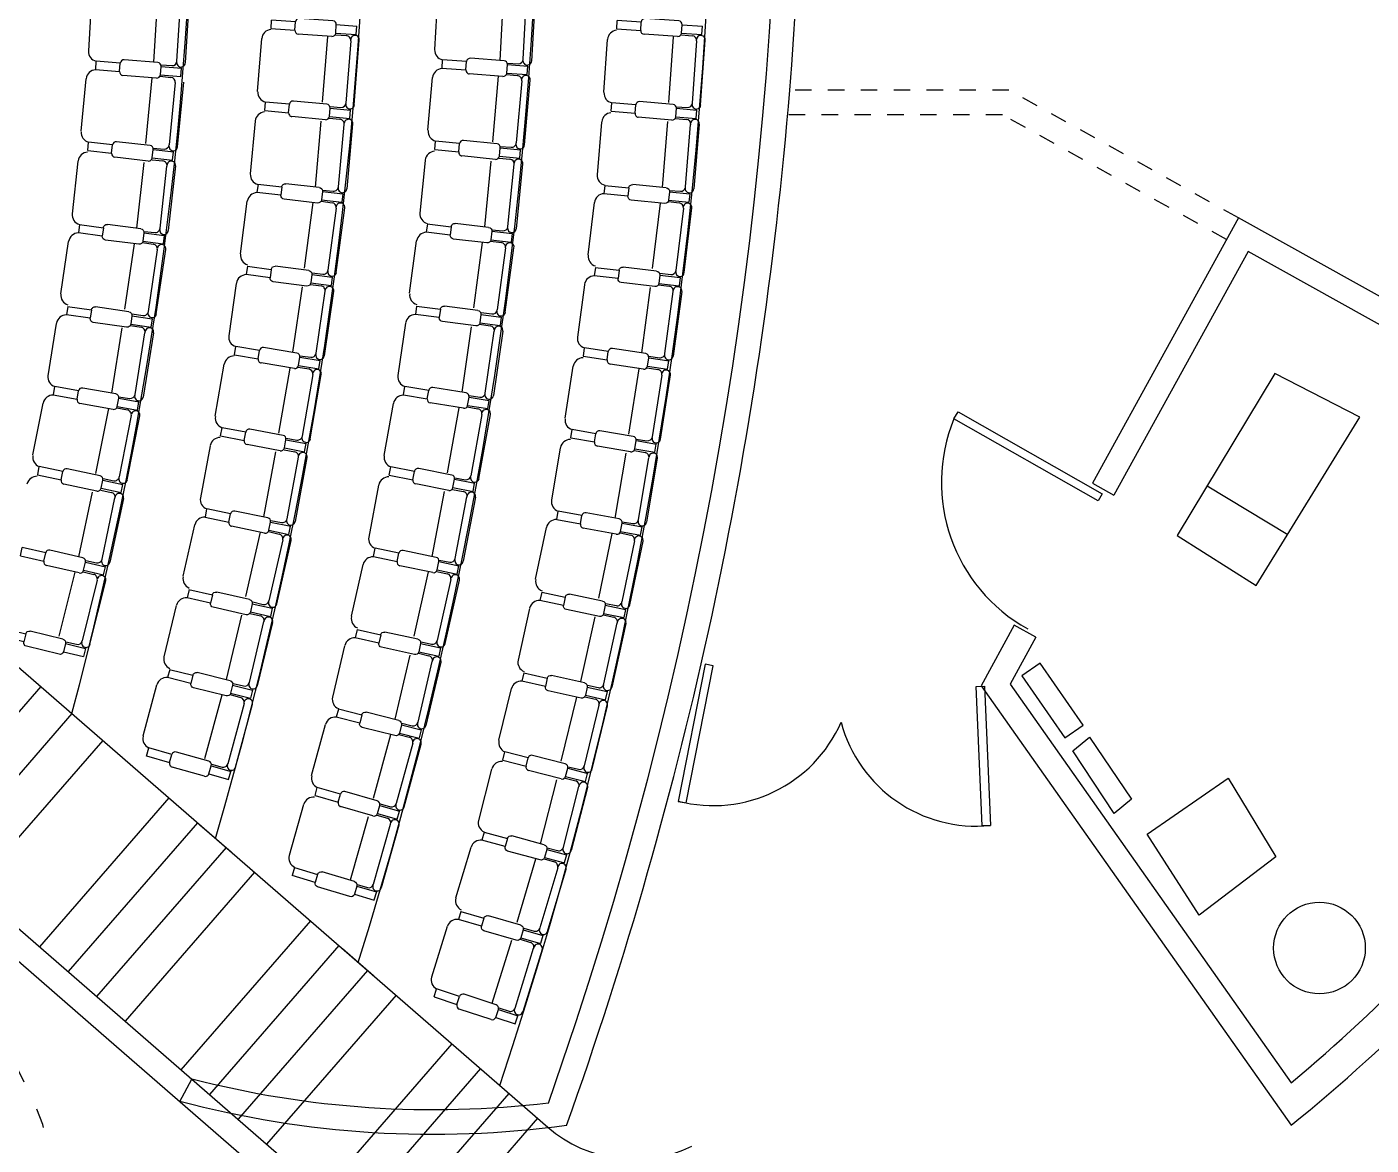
# Model space of a CAD drawing. Header units: millimetres. Extents: x 261 to 423, y 98 to 222.
# Drawn here: x 276.99 to 285.17, y 160.49 to 167.29 of the extents above; entities that cross this region are included whole.
import ezdxf

# ---------------------------------------------------------------- set-up
doc = ezdxf.new("R2010")
doc.units = ezdxf.units.MM
doc.linetypes.add('ACAD_ISO03W100', pattern=[30, 12, -18])
doc.linetypes.add('HIDDEN2', pattern=[0.1875, 0.125, -0.0625])
for name, color, linetype in [('Escaleras', 4, 'Continuous'), ('hach', 15, 'Continuous'), ('MUEBLES', 8, 'Continuous'), ('Muro-Alto', 6, 'Continuous')]:
    doc.layers.add(name, color=color, linetype=linetype)

# ---------------------------------------------------------------- blocks, each defined once
blk = doc.blocks.new('brazo')
for p, q in [((343.1752692152598, 185.8674067548173), (343.3800586310162, 185.8638673206604)), ((343.1520634085156, 185.7946469028497), (343.0269104465089, 185.7968099573559)), ((343.0286118360598, 185.8479931989555), (343.0277269775206, 185.7967958450164)), ((343.1529482670548, 185.8458442567888), (343.0286118360598, 185.8479931989555)), ((343.1529482670548, 185.8458442567888), (343.1520634085156, 185.7946469028497)), ((343.4016211290447, 185.8415463724554), (343.4007362705055, 185.7903490185163)), ((343.4007362705055, 185.7903490185163), (343.5475232850504, 185.7878120564807)), ((343.5478992831564, 185.8390182052004), (343.4016211290447, 185.8415463724554)), ((343.5473889472485, 185.8390219455942), (343.547523467976, 185.7877423248074)), ((343.173625906544, 185.7723259546447), (343.3784153223004, 185.7687865204879))]:
    blk.add_line(p, q)
for centre, start, end in [((343.1748899901716, 185.8454650317006), 89.00983920712781, 179.0098392071278), ((343.379679405928, 185.8419255975437), 359.0098392071278, 89.00983920712781), ((343.1740051316323, 185.7942676777616), 179.0098392071278, 269.0098392071278), ((343.3787945473887, 185.7907282436046), 269.0098392071278, 359.0098392071278)]:
    blk.add_arc(centre, 0.02194499999999865, start, end)

msp = doc.modelspace()

# ---------------------------------------------------------------- hatches: boundary and pattern name
h = msp.add_hatch()
h.set_pattern_fill('ANSI32', color=256, style=0)
h.set_pattern_definition([(45, (148.9423146511646, -342.1093582048333), (-0.2651650429449553, 0.2651650429449554), []), (45, (149.1190913461646, -342.1093582048333), (-0.2651650429449553, 0.2651650429449554), [])])
edge = h.paths.add_edge_path()
edge.add_line((290.5330707457651, 181.8144313162121), (287.3874746284466, 178.1746464262807))
edge.add_arc((279.8869612331578, 168.8075604969696), 12.00000000000018, 51.31467232360039, 309.9744530865262)
edge.add_line((287.5963130366806, 159.6115888370783), (290.7104902408621, 156.0499775838144))
edge.add_arc((277.0183992830579, 168.6400846351467), 18.60064919191771, 264.56368464337567, 317.4009432436241, ccw=False)
edge.add_arc((283.7968491480242, 168.8054606564713), 20.54199483837515, 114.5278371913281, 245.4324374320702, ccw=False)
edge.add_arc((277.0051242779085, 168.8078151391352), 18.76639017006179, 43.87444224061778, 95.30772634044018, ccw=False)
at = {"layer": 'hach'}
h = msp.add_hatch(dxfattribs=at)
h.set_pattern_fill('PHANTSQR', color=256, scale=0.75, angle=-90.00000000000001, style=0, pattern_type=2)
h.set_pattern_definition([(270, (190.6146238058702, 423.891127481612), (0.75, -1.377682148050174e-16), [0.135, -0.1125, 0.135, -0.1125, 0.135, -0.12]), (360, (190.6746238058702, 423.2011274816119), (1.836909530733566e-16, 0.75), [0.135, -0.1125, 0.135, -0.1125, 0.135, -0.12])])
edge = h.paths.add_edge_path()
edge.add_line((275.1900084095013, 149.1326853905813), (274.7231995253746, 142.146501683155))
edge.add_arc((277.0051242779082, 168.8078151391309), 26.75878950502112, 265.1080131403588, 285.0870774542746)
edge.add_line((283.9700825888735, 142.9713646959964), (287.0227808193154, 141.5602677603848))
edge.add_line((287.0227808193154, 141.5602677603848), (287.8814433168532, 143.5004820202377))
edge.add_arc((288.1413747418218, 143.9276336771226), 0.500022883142105, 115.00288887509501, 238.6785434976863, ccw=False)
edge.add_arc((277.0051242779087, 168.8078151391318), 26.75878950502171, 294.0964345951739, 316.9122527552921)
edge.add_line((296.5472924559671, 150.5284147475833), (300.2455349310729, 149.4744487061558))
edge.add_arc((300.5340471684887, 149.3922252979235), 0.300000000000046, 90.00000000001091, 164.0929218391774, ccw=False)
edge.add_line((300.5340471684887, 149.6922252979235), (300.7789524627283, 150.6365477993669))
edge.add_arc((231.6797250288821, 168.013315216571), 71.2506510694886, 345.8842135860036, 352.4847349924652)
edge.add_arc((305.9115036570263, 158.2203954930551), 3.624299581640657, 163.2020153892654, 172.4847349924676, ccw=False)
edge.add_line((302.4418541574412, 159.2678112689097), (307.7886788212842, 158.5758546171743))
edge.add_line((307.7886788212842, 158.5758546171743), (308.093727330745, 161.2924044586831))
edge.add_line((308.093727330745, 161.2924044586831), (312.94820174224, 162.7408353135618))
edge.add_line((312.94820174224, 162.7408353135618), (318.0402389398172, 164.0713981479851))
edge.add_arc((282.1841728939564, 168.8291667099711), 36.17034467591587, 352.4415334696763, 368.9341316883094)
edge.add_line((317.9156818722054, 174.4463813321723), (316.0269155725412, 174.1078928696494))
edge.add_line((316.0269155725412, 174.1078928696494), (308.7580129922226, 176.1213429801948))
edge.add_line((308.7580129922226, 176.1213429801948), (308.404949972454, 179.3096268191426))
edge.add_line((308.404949972454, 179.3096268191426), (302.7494689556235, 178.5784050540793))
edge.add_arc((302.4494689556254, 178.5784050540684), 0.2999999999980787, -159.33915033435733, 2.084391326206969e-09, ccw=False)
edge.add_line((302.1687633528525, 178.472554382976), (302.0390303799595, 178.776361364986))
edge.add_line((302.0390303799595, 178.776361364986), (301.2905452194785, 183.0205963144072))
edge.add_line((301.2905452194785, 183.0205963144072), (299.1215307863272, 182.6264417717936))
edge.add_line((299.1215307863272, 182.6264417717936), (299.30692065293, 181.6604871650385))
edge.add_line((299.30692065293, 181.6604871650385), (299.1595483788192, 181.6338787262731))
edge.add_arc((228.1009849832268, 168.804958886573), 72.20734461326546, 10.23394494489172, 18.57311784114455)
edge.add_line((296.5476234764098, 191.8040522400596), (298.7752396944782, 192.552534694763))
edge.add_line((298.7752396944782, 192.552534694763), (298.0945329846887, 194.4896843644243))
edge.add_line((298.0945329846887, 194.4896843644243), (297.4053114486832, 196.1525053633001))
edge.add_line((297.4053114486832, 196.1525053633001), (289.6992852343608, 192.9584398399971))
edge.add_arc((289.3164021950038, 193.8065366389523), 0.9305200708341903, 209.2043544905927, 294.2973428620019, ccw=False)
edge.add_arc((288.1357026047232, 193.6905361866449), 0.5000252243924529, 245.003426011123, 317.46699015744235, ccw=False)
edge.add_arc((277.8727616100916, 173.9096899115106), 21.78517739798697, 62.52261259222409, 98.17434141871065)
edge.add_line((274.7752215401918, 195.4735300096269), (275.2078125425219, 188.4845792725961))
edge.add_arc((277.0051242779072, 168.8078151391329), 19.75867850434584, 66.24037238096338, 95.21901910246697, ccw=False)
edge.add_arc((277.0051242779077, 168.8078151391329), 19.75867850434559, 18.954217884265006, 66.24037238096469, ccw=False)
edge.add_arc((277.005124277908, 168.8078151391329), 19.75867850434539, -95.27086421129297, 18.95421788426529, ccw=False)
edge = h.paths.add_edge_path(flags=16)
edge.add_line((303.7840278240477, 165.765662952154), (303.4424313944709, 164.6905178481085))
edge.add_arc((304.7371915271377, 168.7656629521539), 4.275887208541501, 44.556219426830125, 252.3738424245746, ccw=False)
edge.add_line((307.7840278240477, 171.765662952154), (307.7840278240477, 165.765662952154))
edge.add_line((307.7840278240477, 165.765662952154), (303.7840278240477, 165.765662952154))

# ---------------------------------------------------------------- linework, layer by layer
at = {"linetype": 'HIDDEN2', "ltscale": 0.1}
for p, q in [((282.9628059449503, 166.9090337022027), (281.6305217614679, 166.9090337022027)), ((284.3590278727227, 166.131756201769), (282.9628059449503, 166.9090337022027)), ((282.9238670401066, 166.7590337022031), (281.6177774536322, 166.7590337022026)), ((284.2867573457486, 166.0003119337913), (282.9238670401066, 166.7590337022031))]:
    msp.add_line(p, q, dxfattribs=at)
msp.add_lwpolyline([(290.5330707457651, 181.8144313162121), (287.3874746284466, 178.1746464262807, 2.112170710360015), (287.5963130366806, 159.6115888370783), (290.7104902408621, 156.0499775838144, -0.2347194038372766), (275.2561867248832, 150.1230989932934, -0.6426332906026803), (275.2691419794942, 187.4937393997808, -0.2282651086255474), (290.5330707457651, 181.8144313162121)], format="xyb", close=True)
msp.add_arc((279.886961233158, 168.8075604969696), 12.5, 21.87584400868776, 337.4861873540232, dxfattribs=at)
for radius, start in [(11.75217560558913, 63.83957969022664), (11.71708607786091, 63.84176991661201), (11.66325960558648, 63.84515528552552), (11.59308056900807, 63.84961635137654), (11.52051762325373, 63.85428611110932), (11.36142198311104, 63.86473342925417), (11.10135126910279, 63.88245636053919)]:
    msp.add_arc((279.8869612331584, 168.8075604969691), radius, start, 284.2642639598591)
at = {"layer": 'Escaleras'}
for p, q in [((274.8432671178116, 165.215985113664), (280.1593702696202, 160.5986204103521)), ((274.0568058108414, 164.3134831690187), (277.5877742424551, 161.2440591397691)), ((275.3664512974844, 162.9762737672369), (277.4893653881065, 161.1308527027355)), ((277.5877742424551, 161.2440591397691), (279.3720994348316, 159.6929689140849)), ((277.4893653881065, 161.1308527027355), (279.2736905804832, 159.5797624770513))]:
    msp.add_line(p, q, dxfattribs=at)
at = {"layer": 'Escaleras', "color": 1}
for p, q in [((277.0742691537337, 163.2804578952142), (276.2869983189451, 162.3748063989466)), ((277.2629465487894, 163.1164431379667), (276.4756757140008, 162.2107916416991)), ((277.4516239438451, 162.9524283807192), (276.6643531090565, 162.0467768844516)), ((277.8542954668899, 162.6023913660398), (277.0670246321013, 161.6967398697722)), ((278.0278786703411, 162.451497789372), (277.2406078355523, 161.5458462931043)), ((278.2014618737924, 162.3006042127041), (277.4141910390038, 161.3949527164365)), ((278.3750450772436, 162.1497106360363), (277.5877742424551, 161.2440591397691)), ((278.7146643883439, 161.8544840729907), (277.9273935535552, 160.9488325767235)), ((278.8882475917951, 161.7035904963228), (278.1009767570065, 160.7979390000552)), ((279.0618307952464, 161.552696919655), (278.2745599604575, 160.6470454233873)), ((279.2354139986976, 161.4018033429871), (278.448143163909, 160.4961518467195)), ((279.5750333097978, 161.1065767799415), (278.7877624750092, 160.2009252836739)), ((279.7486165132491, 160.9556832032737), (278.9613456784602, 160.050031707006)), ((279.9221997167003, 160.8047896266058), (279.1349288819117, 159.8991381303382)), ((280.0957829201516, 160.653896049938), (279.3085120853627, 159.7482445536704))]:
    msp.add_line(p, q, dxfattribs=at)
at = {"layer": 'Escaleras'}
for centre, radius, start, end in [((256.1173946296411, 168.8075604969696), 25.04547036688441, 341.4825256708118, 18.51707724195191), ((256.1173946296411, 168.8075604969696), 23.9954703668844, 342.5245241894222, 17.47547581057782), ((256.1173946296411, 168.8075604969696), 22.9454703668844, 343.6709596569796, 16.32904034302041), ((256.0425149851731, 168.8075604969696), 21.97033300931221, 344.9871030287437, 15.01289697125628), ((280.6842174928126, 161.2023880745302), 0.8, 229.0000000000062, 296.0519874880714)]:
    msp.add_arc(centre, radius, start, end, dxfattribs=at)
at = {"layer": 'Escaleras', "color": 1, "linetype": 'ACAD_ISO03W100', "ltscale": 0.01}
msp.add_spline([(274.7857878457722, 160.4461436205889), (277.0103752488383, 160.2028799987644), (275.1614867931876, 163.2143405750668)], degree=3, dxfattribs=at)
at = {"layer": 'MUEBLES'}
for p, q in [((277.3838809307772, 167.4686923342971), (277.3643819050441, 167.1474235253605)), ((277.784320236667, 167.4798920381537), (277.7599799948611, 167.0788586428877)), ((277.9775234001527, 167.4693042197583), (277.9535332322128, 167.074038692872)), ((279.4876454721692, 167.4768997534167), (279.4702765497397, 167.1555087452449)), ((279.8880017374374, 167.4907537033397), (279.8663204607608, 167.0895677692253)), ((280.0812708420343, 167.4814468516907), (280.0599013966207, 167.0860309798483)), ((278.3932898837825, 166.9013927676189), (278.4183733564862, 167.2222738655306)), ((278.7883397310269, 166.8349646917765), (278.8196509257136, 167.2355141151648)), ((278.8677699185556, 167.245842785144), (278.9334266436557, 167.2407103585771)), ((278.9811524194039, 166.8187526135604), (279.012013280398, 167.2135411293017)), ((280.4993544264749, 166.8964282737253), (280.5218526532946, 167.2175009903955)), ((280.8949264834255, 166.8331841528299), (280.9230105676501, 167.233972770062)), ((280.9710448108255, 167.2446886637823), (281.0367407437825, 167.2400852143952)), ((281.0878634927519, 166.8185255474583), (281.115543657245, 167.2135498168342)), ((277.8062100402449, 167.0619796085708), (277.8719460964005, 167.0579898373422)), ((279.9126613806654, 167.0729955624298), (279.9784224404801, 167.0694416398939)), ((277.3193901320487, 166.6582285119827), (277.3509432384854, 166.9785381451098)), ((277.7130191623566, 166.5838426425795), (277.7524062707637, 166.9836787179667)), ((277.8007238787008, 166.9930343397479), (277.8662636741765, 166.9865781363475)), ((279.4293333322719, 166.6646871198606), (279.4580539065313, 166.9852631454993)), ((279.8236045005651, 166.5937835450519), (279.8594558160019, 166.9939521528546)), ((279.9076888395598, 167.0037345009433), (279.9732831426397, 166.9978578729302)), ((280.0162209505771, 166.5753860597875), (280.0515566339715, 166.969799237029)), ((277.9054654673018, 166.5637432895506), (277.9442860900751, 166.9578287170281)), ((278.8347294738312, 166.808405520918), (278.9004122226758, 166.8036176343709)), ((280.9415286337519, 166.8069994745025), (281.0072478146237, 166.8027407635601)), ((278.8287733287, 166.7375828756172), (278.8943331532191, 166.7313333346434)), ((280.9361430997401, 166.7361311545307), (281.0017511326932, 166.7304098465171)), ((278.3780037297738, 166.7196299261296), (278.3491420802505, 166.3990665707898)), ((278.778599330831, 166.7191446617127), (278.7425719139783, 166.3189918699887)), ((278.9714114577318, 166.7029259071597), (278.9359022057026, 166.3085283185225)), ((280.485532717885, 166.7145482104357), (280.4592538776384, 166.3937627959368)), ((280.8861192338727, 166.7172894285528), (280.8533158859141, 166.3168594448449)), ((281.0790557355135, 166.7026241425384), (281.0467241821627, 166.3079533486349)), ((279.8696900860424, 166.5667000333634), (279.9353143181942, 166.5611676281147)), ((277.7514946105387, 166.4855791032766), (277.8169200496812, 166.4780518683016)), ((277.7588635492603, 166.5563528265822), (277.8244363153125, 166.5502405679478)), ((279.4120941393662, 166.4814433730222), (279.3805216949406, 166.1611356454338)), ((279.8126713008679, 166.4775692600548), (279.7732600532375, 166.0777355633132)), ((279.8629994827042, 166.495582363818), (279.9285040928901, 166.4887784386461)), ((277.3004605746256, 166.4764227852717), (277.2653511500346, 166.156483434918)), ((277.7009704834758, 166.4681231478831), (277.6571440946139, 166.068749289038)), ((277.8934295405717, 166.4481462707241), (277.8502334853565, 166.0545164119527)), ((280.0053393247483, 166.4597199784649), (279.9664949099346, 166.0656368954225)), ((278.2886514862881, 165.9136653399697), (278.3307053948826, 166.2327661522091)), ((278.7807194892411, 166.2324853494443), (278.8460119431899, 166.2238805362164)), ((278.7882899532715, 166.3007715577288), (278.8538816638325, 166.2948660637591)), ((280.8991791918957, 166.299007944625), (280.9648163388419, 166.2936309292719)), ((278.6796256834348, 165.8263942208438), (278.7321207320628, 166.2247213494194)), ((278.871308219207, 165.7999864613936), (278.9230482570688, 166.192584644508)), ((280.4037339491455, 165.9059970399336), (280.442235862003, 166.2255458817496)), ((280.7956546856182, 165.823080169571), (280.8437158493787, 166.2219665644603)), ((280.8922252402136, 166.2302706536026), (280.9576093672306, 166.2223926279886)), ((280.9876190996649, 165.7988061501479), (281.0349890230698, 166.1919555559203)), ((277.1966075978432, 165.6700573410623), (277.2437101476959, 165.9884520793941)), ((277.7024980088259, 166.0496406166268), (277.7679620393082, 166.0424567411857)), ((279.3179012760959, 165.6726063237498), (279.3607781944868, 165.991597592391)), ((279.8107900672239, 165.9901559380656), (279.8760601070325, 165.9813827256131)), ((279.8188223206326, 166.0591291481434), (279.8843617262087, 166.0526689879222)), ((277.5861505562782, 165.5766049221439), (277.6449477222887, 165.9740506728555)), ((277.6936633499488, 165.9810439923355), (277.7588113313788, 165.9714061570527)), ((277.7773908036526, 165.5471646085686), (277.8353423186061, 165.9388940902483)), ((279.7086490485825, 165.584326941305), (279.7621714437932, 165.9825173288092)), ((279.9002628253683, 165.5574248070935), (279.9530154339863, 165.9498882158165)), ((278.724542681497, 165.7974138640617), (278.7898793821529, 165.789151727488)), ((280.8408912567065, 165.7946012224289), (280.9063158160625, 165.787066344432)), ((278.2637539568613, 165.7329680514482), (278.2179440203503, 165.4143847667066)), ((278.6637608752974, 165.7112531655131), (278.6065772525337, 165.3135720561087)), ((278.7148415298149, 165.727006404171), (278.7799780158185, 165.7172911818649)), ((278.8554424965577, 165.6848387688648), (278.7990813180429, 165.2928773135415)), ((280.38084787618, 165.7250339920066), (280.3385844112515, 165.4059608669519)), ((280.7810715858099, 165.7077697712544), (280.7283149522226, 165.3094772040355)), ((280.8319738552472, 165.7240902112081), (280.8972143751726, 165.7151001103617)), ((280.9730351592274, 165.6834891048717), (280.9210372986558, 165.2909249860346)), ((277.630602929801, 165.5469168052897), (277.6958005796984, 165.5376209029006)), ((279.7534911397194, 165.5552308134426), (279.8188063100537, 165.5468001623664)), ((277.1688534830798, 165.4893881419085), (277.1182168467904, 165.1715363043091)), ((277.5684850393868, 165.4616088281733), (277.5052763443279, 165.0648407695313)), ((277.6197987484675, 165.4765855118695), (277.684780390781, 165.4658834786238)), ((277.7597439836934, 165.4322902248301), (277.6974443885694, 165.0412286883044)), ((279.2925710122288, 165.4903048200264), (279.2468568880468, 165.1717077728805)), ((279.6925844430781, 165.4687102325516), (279.6355204209183, 165.0710119438146)), ((279.7436603576803, 165.4844788324164), (279.8087997624797, 165.4747831995984)), ((279.884273999496, 165.44235348314), (279.8280307014278, 165.050375095566)), ((278.6512654242502, 165.2929544373252), (278.7164519848919, 165.2835810886678)), ((280.7732296914486, 165.289357932281), (280.8385164802152, 165.2807102409193)), ((278.1359380689773, 164.9244232717289), (278.1906303462728, 165.2416024236351)), ((278.5231383330989, 164.8216953469365), (278.591409603289, 165.217623705552)), ((278.640278337325, 165.2234517180251), (278.7051775929052, 165.2122609191939)), ((278.7136210216583, 164.7876966758087), (278.7809103793564, 165.1779305893057)), ((280.2636430802122, 164.9119831296772), (280.3132191951348, 165.2300021046286)), ((280.6524478327355, 164.8155054872765), (280.7143327002932, 165.212482180115)), ((280.7631012175151, 165.2190966055351), (280.8281723125434, 165.2089526445158)), ((280.843453452859, 164.7845794891433), (280.9044482604492, 165.1758466591815)), ((277.5496466672388, 165.0435477345096), (277.6146835636458, 165.0331867761034)), ((279.6802147911256, 165.0504077654169), (279.7454041677461, 165.0410540212912)), ((277.0258843942003, 164.6890316525697), (277.0884247841779, 165.0047571016886)), ((277.410418310004, 164.5767341073403), (277.4884862214734, 164.9708478379922)), ((277.53748444359, 164.9754622854213), (277.6020862514087, 164.9626656538368)), ((277.5999993812175, 164.5380225881651), (277.6769444798655, 164.9264679726099)), ((279.1626819250031, 164.6864276572793), (279.2196312027501, 165.0032093476653)), ((279.5491409280239, 164.5809453836392), (279.6202295665018, 164.9763775990301)), ((279.6691385585171, 164.9818575073979), (279.7339564879553, 164.9702048949567)), ((279.7393767098342, 164.5455912947915), (279.8094429149817, 164.9353362008507)), ((278.5668690883517, 164.790954188221), (278.6318261634782, 164.7801040387122)), ((280.6966680876236, 164.7854727243035), (280.7617915075767, 164.7756702997582)), ((278.1038846624123, 164.7448571942579), (278.0454598708917, 164.4283443140527)), ((278.5027137706218, 164.7072751039392), (278.4297832779642, 164.3121784388933)), ((278.5543796981923, 164.7209874969627), (278.6190790143445, 164.7086933584079)), ((280.2344862513909, 164.7319240383109), (280.1811673743089, 164.4145111259292)), ((280.6338689815085, 164.7007710937975), (280.5673120991929, 164.3045509366799)), ((280.6853073291276, 164.7153139335602), (280.7501962830723, 164.7040635553745)), ((278.6931952818265, 164.673269837164), (278.6213137129928, 164.2838556553926)), ((280.8248735306714, 164.669838481908), (280.7592739036405, 164.2793169667053)), ((277.4533733460988, 164.5449180317142), (277.5180414025928, 164.5324605109873)), ((279.5926516907808, 164.5498936313785), (279.6575298637993, 164.5385812479368)), ((277.3871778112187, 164.4627338822012), (277.3047365746444, 164.0695117134447)), ((277.4391595212387, 164.4751958089201), (277.5035434012763, 164.4613443344625)), ((279.1293102055994, 164.5054254780895), (279.0695439437875, 164.1891631604655)), ((279.5279763831128, 164.4661527143104), (279.45337136006, 164.071368821497)), ((279.579699985996, 164.4796459236742), (279.6443465941899, 164.4670775744431)), ((284.1702446212316, 164.5016949787015), (284.6590798820507, 164.2061147772307)), ((277.576783479846, 164.4241430192452), (277.4955279555021, 164.0365763737942)), ((279.7183120018864, 164.4313401231203), (279.6447799866141, 164.0422342151302)), ((278.4736174728874, 164.2898025087203), (278.5383804000324, 164.2778479856871)), ((280.6115010346842, 164.2828839831378), (280.6764481209012, 164.2719742010473)), ((277.9402765258945, 163.9506310833646), (278.0117014377629, 164.2644659787549)), ((278.321488393584, 163.8275271313538), (278.4106466751112, 164.2192809217946)), ((278.4597555992032, 164.2225108552599), (278.5239705734961, 164.2078963272171)), ((280.0845878701061, 163.9331897212966), (280.1499814159413, 164.2483365819236)), ((280.4680903328077, 163.817418687917), (280.5497197813729, 164.2108101781865)), ((280.5987577365059, 164.2149812514355), (280.6632411570907, 164.2016008245729)), ((278.5099015706052, 163.7834812574944), (278.5977775319096, 164.169600643601)), ((280.657313506052, 163.776994005029), (280.7377689179391, 164.1647275367237)), ((277.3480181766155, 164.0460847668556), (277.4124738425828, 164.0325712744112)), ((279.4971102883867, 164.0488072381196), (279.5618219469509, 164.0365782316509)), ((277.1862387979572, 163.5865992604355), (277.2833924832465, 163.9764471704262)), ((277.3325572049828, 163.9786718124789), (277.3964597737111, 163.9627467045271)), ((278.9639793134912, 163.7080827889769), (279.0348894017125, 164.0220344078422)), ((279.3453925739753, 163.5856042365896), (279.4339082114941, 163.9775037305982)), ((279.4830117720489, 163.9808142043563), (279.5472506295846, 163.966305016375)), ((277.373711505619, 163.5387082575095), (277.4694678766798, 163.9229491745183)), ((279.5338777381962, 163.541867442607), (279.6211202983286, 163.9281304366979)), ((278.3635285086565, 163.7945115817016), (278.4278192745805, 163.780234160006)), ((280.5107558376424, 163.7852153885311), (280.575308571426, 163.7721734594398)), ((277.8987517288369, 163.7730160832099), (277.8236348584205, 163.4600443346786)), ((278.2950286221358, 163.7143501228458), (278.2012617429774, 163.3236737812759)), ((278.347348656113, 163.7253051143458), (278.4113054984311, 163.7095993932845)), ((280.0464767299775, 163.754811084547), (279.9773753524154, 163.440456413484)), ((280.4438057575927, 163.7037550870306), (280.3575478972262, 163.3113524710676)), ((280.4959060931225, 163.7157113754103), (280.5601523543828, 163.7012350061337)), ((278.4834402739082, 163.6702977250039), (278.3910219981922, 163.2852402913446)), ((280.6330275309753, 163.6633238521105), (280.5480102754841, 163.2765649722234)), ((277.2275947203208, 163.5527306100399), (277.2915799609648, 163.5371409874307)), ((279.3874867820399, 163.5526576822696), (279.451800878209, 163.53848572449)), ((278.922631505104, 163.5287344706991), (278.8489301722859, 163.2154263585463)), ((279.3191695455183, 163.4718604557858), (279.2271696534854, 163.0807642382694)), ((279.3714395235438, 163.4830518449472), (279.4354667091741, 163.4676353974438)), ((279.5077784084786, 163.428660211665), (279.4171017061711, 163.0431889409311)), ((283.4148386180239, 163.0446190564895), (283.1534803272082, 163.4225748611713)), ((277.6966062946483, 162.9797829614582), (277.7804372982652, 163.2905340232948)), ((278.2438484830851, 163.299006222364), (278.3078868455539, 163.2836362683739)), ((283.0421610551937, 163.3450448816781), (283.3035193460098, 162.9670890769963)), ((278.072629002495, 162.8416381307494), (278.1772735589344, 163.2295424337636)), ((278.226472009051, 163.2308196971604), (278.2900559882083, 163.2136667106021)), ((279.8609185980529, 162.9545880852462), (279.937217250696, 163.2672738303719)), ((280.2401691815932, 162.8255684512666), (280.3354112557457, 163.2158877805351)), ((280.3845644853095, 163.2183533269496), (280.4485443275129, 163.2027415639174)), ((280.4005998419417, 163.2875061096703), (280.4649211695494, 163.2733670089875)), ((278.259144498982, 162.7901450841365), (278.3622840036344, 163.1724703481233)), ((280.4278743274158, 162.7785967309343), (280.5217465811136, 163.1633022870266)), ((278.7221826484999, 162.7394880429889), (278.8069146527027, 163.0499946404449)), ((279.269867466702, 163.0562894422093), (279.3339746538349, 163.0412091268532)), ((283.3035193460098, 162.9670890769963), (283.4148386180239, 163.0446190564895)), ((279.0978030766792, 162.6002531156092), (279.2035723340358, 162.9878522586524)), ((279.2527742819759, 162.9889868134402), (279.3163082403288, 162.9716494696601)), ((283.351919029494, 162.8895590975031), (283.4535583648114, 162.9719347007145)), ((283.4535583648114, 162.9719347007145), (283.7100751449054, 162.5939788960328)), ((279.2841684297029, 162.5482192855408), (279.3884164592461, 162.9302437785237)), ((283.6035958412397, 162.5067576691032), (283.351919029494, 162.8895590975031)), ((278.1133249058364, 162.8069792033945), (278.1769980033849, 162.7901600475913)), ((279.8166356385568, 162.7776405886581), (279.7366589022944, 162.4658753223808)), ((280.2644360286223, 162.7229564925361), (280.3281407942085, 162.706257684346)), ((280.2816905802542, 162.7919028717025), (280.3457514493392, 162.7766269951177)), ((280.2119518976967, 162.7128167787761), (280.1121185457077, 162.3236464647485)), ((280.3996554169604, 162.6658385589791), (280.3012579195436, 162.2822654924008)), ((278.6729397407742, 162.5621448825169), (278.585447698768, 162.2524046652617)), ((279.1383982784027, 162.5654762929945), (279.2020223230693, 162.5484725200714)), ((283.7100751449054, 162.5939788960328), (283.6035958412397, 162.5067576691032)), ((279.0665729287955, 162.4877810179311), (278.9573583717374, 162.1011385318844)), ((279.1192868986175, 162.4966486658574), (279.1825692490144, 162.4784143169082)), ((279.2530856000411, 162.4362777389666), (279.1454418228673, 162.0551961438474)), ((279.5997120824309, 161.994448272119), (279.691528535093, 162.3029342501155)), ((279.9720474124203, 161.8466528963128), (280.0866600443598, 162.2317297407081)), ((280.1358750708159, 162.2317379007537), (280.1989955823898, 162.2129509805164)), ((280.1543163744106, 162.298319361708), (280.2181078738693, 162.2819550117312)), ((280.1571730359404, 161.790367304946), (280.2701372501086, 162.1699057762763)), ((278.9989314358891, 162.0747984629267), (279.0623085822188, 162.056896377114)), ((279.5466490471745, 161.8199326242817), (279.4512050600291, 161.5125496304164)), ((279.9382354281428, 161.7354508078471), (279.819094617837, 161.351750796368)), ((279.9911603863402, 161.7429572446819), (280.053951886261, 161.7230983703167)), ((280.0118360343095, 161.8109560706513), (280.0750542431206, 161.792500572065)), ((280.1233591026028, 161.6791588063398), (280.0059318366566, 161.3009773656069)), ((279.8599751814365, 161.3243482706549), (279.9228700071524, 161.3048191065278))]:
    msp.add_line(p, q, dxfattribs=at)
at = {"layer": 'MUEBLES', "linetype": 'Continuous'}
for p, q in [((277.9029249904613, 167.0854234539971), (277.9259692936004, 167.4651047736494)), ((280.0092187978075, 167.0970800113251), (280.0297457061332, 167.4769057482555)), ((278.9603173368564, 167.2092590339754), (278.9306732327518, 166.8300359182614)), ((281.0638838792234, 167.2088514922594), (281.037295065709, 166.8294019180131)), ((277.892514267512, 166.9545906145692), (277.8552242326321, 166.5760428663276)), ((279.9998154564014, 166.9661036365757), (279.9658729595493, 166.5872410608209)), ((278.8856475733655, 166.3213844006515), (278.9197567955292, 166.7002320024172)), ((280.9963676347278, 166.3204042542039), (281.0274244459282, 166.6995142895208)), ((277.8002392006669, 166.0683503708007), (277.8417321570016, 166.4464605121281)), ((279.9163508327554, 166.0789176500281), (279.9536637216219, 166.4574631462693)), ((278.8711980253394, 166.1910482888676), (278.8214979515458, 165.8139291471299)), ((280.9831590880451, 166.1898425593819), (280.9376568273951, 165.8121939281442)), ((277.783474257604, 165.9381791308539), (277.727807607778, 165.5618944400977)), ((279.9011614116006, 165.9484856177011), (279.8504886898658, 165.5714959365793)), ((278.7495786413693, 165.3083786657795), (278.803717657246, 165.684886184111)), ((280.8713652611227, 165.3058747554761), (280.9213129924019, 165.6829611759955)), ((277.6481825158174, 165.0574790671313), (277.7080258132503, 165.4331221479312)), ((279.7785233651396, 165.0658615597428), (279.8325491482638, 165.4423853427339)), ((278.7290400360516, 165.1784544256299), (278.6644037083386, 164.8036063370129)), ((280.8525762089097, 165.1755349090728), (280.7939862549101, 164.7996943023119)), ((277.6251030749669, 164.9282778502826), (277.5511917049931, 164.5551477740506)), ((279.7575776163769, 164.9362293523988), (279.690273924494, 164.5618509910329)), ((278.5724656429165, 164.3013105392039), (278.6415131238044, 164.6753712158103)), ((280.7101510108525, 164.2959827497108), (280.7731642292222, 164.6711071007077)), ((279.5960063632633, 164.0598960549065), (279.6666392181319, 164.4336606120988)), ((277.4471152142104, 164.0552046694671), (277.5251670619261, 164.4274906529105)), ((278.5460078447253, 164.1728727083756), (278.4615965852444, 163.8019769229142)), ((280.6859460038899, 164.1670062421668), (280.6086627224481, 163.7945599523351)), ((277.4177759592689, 163.9272796009906), (277.3257949924085, 163.5581882218777)), ((279.5693453141886, 163.9313175884582), (279.4855424826541, 163.5602838570709)), ((278.3431676290945, 163.3052594391116), (278.4319421123139, 163.6751351419217)), ((280.4997808103335, 163.295662762942), (280.581446074725, 163.6671728287439)), ((279.3691573306505, 163.0629915613382), (279.456258905799, 163.433264784792)), ((283.1534803272082, 163.4225748611713), (283.0421610551937, 163.3450448816781)), ((278.31068508441, 163.1777956137427), (278.2116120801354, 162.8105443588448)), ((280.4700340631931, 163.1673793459382), (280.379862928251, 162.7978416471529)), ((279.3368332033518, 162.9357186876911), (279.2366953802028, 162.5687563452426)), ((280.253720783191, 162.3030266962779), (280.3482387442283, 162.671476556424)), ((279.0984206057881, 162.0771007566824), (279.2018202917955, 162.4431573770754)), ((280.2186928119656, 162.1765598504563), (280.1101824588193, 161.811985512824)), ((279.9594906417897, 161.3240862889567), (280.0722880811433, 161.6873570998893))]:
    msp.add_line(p, q, dxfattribs=at)
at = {"layer": 'MUEBLES', "color": 1}
for p, q in [((278.0429728619456, 162.4383766087923), (278.2316502570013, 162.2743618515448)), ((278.9088381293534, 161.6856914150991), (279.0975155244089, 161.5216766578516))]:
    msp.add_line(p, q, dxfattribs=at)
at = {"layer": 'MUEBLES'}
for points in [[(284.5805499303424, 165.1841909784467), (283.9875628076161, 164.1989388153885), (284.4669988437331, 163.8957843036779), (285.0978373569119, 164.9189307807002)], [(283.8044144259864, 162.3819551162366), (284.2964686205034, 162.7230039419106), (284.5866538738535, 162.2430111952668), (284.1198344537627, 161.8893290347074)]]:
    msp.add_lwpolyline(points, close=True, dxfattribs=at)
at = {"layer": 'MUEBLES', "ltscale": 0.25}
msp.add_lwpolyline([(282.6537866720894, 164.9520358081332), (283.5311736048031, 164.452939410494), (283.5064513781606, 164.4094789513398), (282.6290644454473, 164.9085753489786)], close=True, dxfattribs=at)
at = {"layer": 'MUEBLES', "linetype": 'Continuous'}
for points in [[(281.1161275666295, 163.4152838896194), (280.9513202784235, 162.5814142608675), (281.000371433056, 162.5717197145028), (281.165178721262, 163.4055893432543)], [(282.8146062256883, 163.2829559590651), (282.8506519150219, 162.4337205922317), (282.8006968934433, 162.4316002575648), (282.7646512041097, 163.2808356243983)]]:
    msp.add_lwpolyline(points, close=True, dxfattribs=at)
at = {"layer": 'MUEBLES'}
msp.add_circle((284.8524819633546, 161.6890963674706), 0.278716001066722, dxfattribs=at)
for centre, radius, start, end in [((278.479629034669, 167.2162305867329), 0.06155306107958201, 95.19654036075114, 174.3656242946378), ((278.9311463279553, 167.2115393496753), 0.0292599999999982, 355.5302432668627, 85.53024326686923), ((278.9858898427221, 167.215583214485), 0.02620313164319374, 355.5302432668888, 175.5302432669411), ((280.5831550182465, 167.2119512715223), 0.06155306107958201, 95.65801554494385, 174.8270994788359), ((281.0346954504352, 167.2108967856062), 0.0292599999999982, 355.9917184510688, 85.99171845106049), ((281.0894046195829, 167.2153814330615), 0.02620313164319374, 355.9917184510688, 175.991718451147), ((277.4258850063786, 167.144944038621), 0.06155306107958201, 177.6913808808734, 256.8604648147626), ((279.5317947361384, 167.1534370139685), 0.06155306107958201, 178.0711945211369, 257.2402784550195), ((277.8737187351036, 167.0871960927003), 0.0292599999999982, 266.5267619086416, 356.5267619086302), ((277.9273782303693, 167.0756261393968), 0.02620313164319374, 176.5267619085519, 356.5267619086302), ((279.9800014334282, 167.0986590042736), 0.0292599999999982, 266.9065755489073, 356.9065755488958), ((280.0337364463442, 167.0874450112939), 0.02620313164319374, 176.9065755488176, 356.9065755488958), ((277.4120645039008, 166.971260079276), 0.06155306107958201, 94.04034732444396, 173.2094312583104), ((277.8633952099549, 166.9574590787903), 0.0292599999999982, 354.3740502305657, 84.37405023056404), ((279.5192371168237, 166.9785256306324), 0.06155306107958201, 94.54680609804254, 173.7158900319285), ((279.9706721813434, 166.9687145978716), 0.0292599999999982, 354.88050900416, 84.88050900416005), ((280.0254580327118, 166.9721374244024), 0.02620313164319374, 354.88050900416, 174.8805090042385), ((278.4554401534019, 166.8959831404728), 0.06155306107958201, 176.9954671244928, 256.1645510583948), ((280.5615462503062, 166.8915193911472), 0.06155306107958201, 177.456942308683, 256.6260262425893), ((278.9025394606832, 166.8328002055119), 0.0292599999999982, 265.8308481522764, 355.8308481522616), ((278.9560544728998, 166.8205793741537), 0.02620313164319374, 175.8308481521833, 355.8308481522616), ((281.009139942119, 166.831939521299), 0.0292599999999982, 266.292323336465, 356.292323336465), ((281.0627516472613, 166.8201501055643), 0.02620313164319374, 176.2923233363867, 356.292323336439), ((278.4401845342214, 166.7145833790061), 0.06155306107958201, 94.22098667326402, 173.3900706071544), ((278.891556508251, 166.7022053782663), 0.0292599999999982, 354.5546895793858, 84.55468957938743), ((278.9463609380135, 166.7053166047205), 0.02620313164319374, 354.554689579412, 174.5546895794644), ((280.5477521512443, 166.7100026420359), 0.06155306107958201, 94.68246185745294, 173.8515457913405), ((280.9992091794243, 166.7012604713342), 0.0292599999999982, 355.016164763581, 85.01616476357769), ((281.0539867732236, 166.7048130013042), 0.02620313164319374, 355.016164763581, 175.0161647636594), ((277.3814185925916, 166.6515659177199), 0.06155306107958201, 175.8392740882049, 255.008358022088), ((279.4914182619384, 166.6585730714525), 0.06155306107958201, 176.3457328617988, 255.5148167956902), ((277.8271519663103, 166.5793742741936), 0.0292599999999982, 264.6746551159644, 354.6746551159513), ((277.8804094910422, 166.5660761047308), 0.02620313164319374, 174.6746551158729, 354.6746551159513), ((279.9377723427532, 166.5903242005339), 0.0292599999999982, 265.1811138895612, 355.1811138895694), ((279.9911453328242, 166.5774973075928), 0.02620313164319374, 175.1811138894909, 355.1811138895431), ((277.3625311036051, 166.4701642301799), 0.06155306107958201, 93.10324029514456, 172.2723242290299), ((277.8135757306019, 166.4489836187864), 0.0292599999999982, 353.4369432012673, 83.43694320127057), ((277.8684304231315, 166.4510251768003), 0.02620313164319374, 353.4369432012936, 173.4369432013459), ((279.4742300272003, 166.4758709837057), 0.06155306107958201, 93.73628332220268, 172.9053672560882), ((279.9254811373369, 166.4596750137667), 0.0292599999999982, 354.0699862283318, 84.06998622833021), ((279.9803099256771, 166.4623225070669), 0.02620313164319374, 354.0699862283318, 174.0699862284104), ((278.410546689764, 166.3947941875241), 0.06155306107958201, 176.0199134370277, 255.1889973709113), ((278.8565054501528, 166.3240081869723), 0.0292599999999982, 264.8552944647901, 354.8552944648015), ((280.520690905989, 166.3899851146754), 0.06155306107958201, 176.4813886212059, 255.6504725550996), ((280.9672053243189, 166.3227932396813), 0.0292599999999982, 265.3167696489807, 355.3167696489887), ((278.3915547144991, 166.2234850083966), 0.06155306107958201, 92.15862152781018, 171.3277054616793), ((278.9098046359521, 166.3108779910573), 0.02620313164319374, 174.8552944646969, 354.8552944647755), ((280.5031846524575, 166.2169421459099), 0.06155306107958201, 92.79594205212761, 171.9650259860125), ((281.0206085342248, 166.3100927505817), 0.02620313164319374, 175.3167696489105, 355.3167696489626), ((277.3266607334807, 166.1510140377001), 0.06155306107958201, 174.9021670588976, 254.0712509927949), ((278.8421888605902, 166.1948713714665), 0.0292599999999982, 352.4923244339391, 82.4923244339243), ((278.897069755265, 166.196008319717), 0.02620313164319374, 352.4923244339391, 172.4923244340179), ((279.4418879647071, 166.1563439585476), 0.06155306107958201, 175.5352100859577, 254.7042940198531), ((280.9541091933344, 166.1933427332775), 0.0292599999999982, 353.1296449582513, 83.12964495824791), ((281.0089740464696, 166.1950900575386), 0.02620313164319374, 353.1296449582513, 173.1296449583299), ((277.7711538051802, 166.0715421366732), 0.0292599999999982, 263.7375480866731, 353.7375480866829), ((279.8872319484293, 166.0817878722488), 0.0292599999999982, 264.3705911137315, 354.3705911137201), ((279.9404181512436, 166.0682072580577), 0.02620313164319374, 174.3705911136415, 354.3705911137201), ((277.3044048403726, 165.978208368682), 0.06155306107958201, 91.25113350247616, 170.4202174363494), ((277.8241867168388, 166.0573747257373), 0.02620313164319374, 173.737548086578, 353.7375480866567), ((279.4216033700895, 165.9821595130753), 0.06155306107958201, 92.010821662874, 171.1799055967651), ((277.754529281392, 165.9424611808396), 0.0292599999999982, 351.5848364085858, 81.58483640859065), ((277.8094212993958, 165.9427287833265), 0.02620313164319374, 351.584836408612, 171.5848364086648), ((278.3504277216929, 165.9049695468008), 0.06155306107958201, 173.9575482915671, 253.1266322254517), ((279.8721622053604, 165.9523835193723), 0.0292599999999982, 352.3445245689859, 82.34452456899082), ((279.9270458503, 165.9533788935547), 0.02620313164319374, 352.3445245690122, 172.3445245690647), ((280.4656030871249, 165.8979889287135), 0.06155306107958201, 174.594868815872, 253.7639527497697), ((278.3255799262791, 165.7246332098081), 0.06155306107958201, 91.18306784031869, 170.3521517742092), ((278.7935502149451, 165.818180550864), 0.0292599999999982, 262.7929293193295, 352.7929293193328), ((278.8463423559074, 165.8031407668146), 0.02620313164319374, 172.792929319254, 352.7929293193065), ((280.4427627301916, 165.7173873631833), 0.06155306107958201, 91.820388364639, 170.9894722985231), ((280.9096635309049, 165.8161342030613), 0.0292599999999982, 263.4302498436473, 353.4302498436391), ((280.9626196951536, 165.8016825623341), 0.02620313164319374, 173.4302498435605, 353.4302498436391), ((277.2582383608249, 165.6603842270898), 0.06155306107958201, 173.0500602662136, 252.2191442001213), ((278.7756615831009, 165.6883513130234), 0.0292599999999982, 351.5167707464435, 81.51677074644672), ((278.8305538802747, 165.6885537052709), 0.02620313164319374, 351.5167707464697, 171.5167707465225), ((279.3796548743684, 165.6637512020662), 0.06155306107958201, 173.8097484266268, 252.9788323605218), ((280.8932201108926, 165.686114019683), 0.0292599999999982, 352.1540912707742, 82.154091270761), ((280.9481067609927, 165.6869269725881), 0.02620313164319374, 352.1540912707742, 172.154091270853), ((277.230545925909, 165.4801165413247), 0.06155306107958201, 90.31402647317593, 169.4831104070846), ((277.6999307103272, 165.5665879466047), 0.0292599999999982, 261.8854412939952, 351.8854412940019), ((277.7524780296559, 165.5507139274856), 0.02620313164319374, 171.8854412939228, 351.8854412939754), ((279.3543994854586, 165.4819885722123), 0.06155306107958201, 91.20029888703611, 170.3693828209346), ((279.822552013136, 165.5758194199099), 0.0292599999999982, 262.6451294543959, 352.6451294543925), ((279.875305181953, 165.5606435037463), 0.02620313164319374, 172.6451294543138, 352.6451294543663), ((277.680025522082, 165.4370124061876), 0.0292599999999982, 350.6477293793014, 80.64772937929655), ((277.7349145748893, 165.4363822208494), 0.02620313164319374, 350.6477293793279, 170.6477293793807), ((278.2790359138794, 165.4068641368596), 0.06155306107958201, 172.9819946040789, 252.1510785379687), ((279.8044920332898, 165.445842033948), 0.0292599999999982, 351.5340017931515, 81.53400179315656), ((279.8593842671141, 165.4460609344134), 0.02620313164319374, 351.534001793178, 171.5340017932307), ((280.3997561782178, 165.3991202343433), 0.06155306107958201, 173.6193151284164, 252.7883990622808), ((278.2510631148974, 165.2299122651835), 0.06155306107958201, 89.88279950315926, 169.0518834370473), ((278.7206165245748, 165.3125432054627), 0.0292599999999982, 261.8173756318432, 351.8173756318465), ((278.7731449489714, 165.296606772925), 0.02620313164319374, 171.8173756317674, 351.8173756318202), ((280.373832426285, 165.2192869033803), 0.06155306107958201, 90.8057498715337, 169.974833805416), ((280.8423586133906, 165.3097168886521), 0.0292599999999982, 262.4546961561638, 352.4546961561736), ((280.8950610509097, 165.2943657215575), 0.02620313164319374, 172.4546961560949, 352.4546961561473), ((277.1791876473612, 165.1630899556295), 0.06155306107958201, 172.1129532369293, 251.282037170821), ((278.7002055676965, 165.1834264508381), 0.0292599999999982, 350.2165024092878, 80.21650240927472), ((278.7550883229595, 165.1823831740991), 0.02620313164319374, 350.2165024092878, 170.2165024093673), ((279.3079510405561, 165.1642055160579), 0.06155306107958201, 172.9992256508137, 252.1683095846827), ((280.8236653930049, 165.1800418286108), 0.0292599999999982, 351.1394527776447, 81.13945277765472), ((280.8785578327299, 165.1798827291046), 0.02620313164319374, 351.1394527776712, 171.139452777724), ((277.1485490960318, 164.9915720172231), 0.06155306107958201, 88.46191968050643, 167.631003614374), ((277.6192868942176, 165.0620823977039), 0.0292599999999982, 260.948334264705, 350.9483342646952), ((277.6715675677666, 165.0453510969506), 0.02620313164319374, 170.9483342646159, 350.9483342646952), ((279.2799792029014, 164.991089190653), 0.06155306107958201, 89.47483722770724, 168.6439211615813), ((279.7495599972173, 165.0700173892143), 0.0292599999999982, 261.8346066785638, 351.8346066785737), ((279.8020932119372, 165.0540967547164), 0.02620313164319374, 171.8346066784684, 351.8346066785474), ((277.5964007614106, 164.9339633402798), 0.0292599999999982, 348.7956225866273, 78.79562258662737), ((277.6512407717116, 164.931559484669), 0.02620313164319374, 348.7956225866273, 168.7956225867071), ((279.7287792808872, 164.9414065594661), 0.0292599999999982, 349.8085401338164, 79.8085401338248), ((279.7836532165558, 164.9399725316204), 0.02620313164319374, 349.8085401338429, 169.8085401338959), ((278.1973202666354, 164.913281194261), 0.06155306107958201, 171.6817262669165, 250.8508102007974), ((280.3251967888243, 164.9018312315435), 0.06155306107958201, 172.6046766352732, 251.7737605691745), ((278.1653308882924, 164.734073808671), 0.06155306107958201, 88.90724581566812, 168.0763297495767), ((278.6366468396148, 164.8089641960497), 0.0292599999999982, 260.5171072946775, 350.5171072946824), ((278.688800108325, 164.7918398912617), 0.02620313164319374, 170.5171072946032, 350.517107294656), ((280.2960982021717, 164.7221318168764), 0.06155306107958201, 89.8301961840432, 168.9992801179288), ((280.7661466838853, 164.8046043634082), 0.0292599999999982, 261.4400576630544, 351.4400576630461), ((280.8185690215832, 164.7883223561017), 0.02620313164319374, 171.4400576629671, 351.4400576630461), ((277.0869714336412, 164.6763709380572), 0.06155306107958201, 170.2608464442459, 249.4299303781546), ((278.6136167799024, 164.6799477223063), 0.0292599999999982, 349.2409487217819, 79.24094872178841), ((278.6684738173176, 164.6779701739093), 0.02620313164319374, 349.2409487218084, 169.2409487218879), ((279.2239832325805, 164.6748488072095), 0.06155306107958201, 171.2737639914461, 250.4428479253575), ((280.7451977870055, 164.6752336639935), 0.0292599999999982, 350.163899090167, 80.16389909017018), ((280.8000795613047, 164.6741399997824), 0.02620313164319374, 350.1638990901932, 170.1638990902463), ((277.050539666375, 164.4976643746173), 0.06155306107958201, 87.52481265120598, 166.6938965851131), ((277.523576227052, 164.5611922585528), 0.0292599999999982, 259.096227472029, 349.0962274720325), ((277.575288837022, 164.5427800011754), 0.02620313164319374, 169.0962274719526, 349.096227472006), ((279.1907101582631, 164.4943816611527), 0.06155306107958201, 88.66431445187042, 167.8333983857734), ((279.662555908543, 164.5674063493972), 0.0292599999999982, 260.1091450192245, 350.1091450192245), ((279.7145859263146, 164.5499111356995), 0.02620313164319374, 170.109145019145, 350.1091450192245), ((277.497389248993, 164.4327388453104), 0.0292599999999982, 347.858515557341, 77.85851555733254), ((277.5521826096933, 164.4294384097612), 0.02620313164319374, 347.858515557341, 167.8585155574209), ((279.6387625290889, 164.4383553562676), 0.0292599999999982, 348.9980173579885, 78.99801735799015), ((279.6936106887316, 164.4361452351292), 0.02620313164319374, 348.998017358015, 168.9980173580681), ((278.1062049323591, 164.4184036483013), 0.06155306107958201, 170.7061725794395, 249.8752565133073), ((280.2420646772611, 164.4055502207617), 0.06155306107958201, 171.629122947817, 250.7982068816885), ((278.07142973746, 164.2495895025742), 0.06155306107958201, 86.84488067021763, 166.0139646041064), ((278.5436917447162, 164.3066218838882), 0.0292599999999982, 259.541553607196, 349.5415536071993), ((278.5955458988292, 164.2886121100738), 0.02620313164319374, 169.5415536071198, 349.5415536071728), ((280.2099840101902, 164.2346082167015), 0.06155306107958201, 87.94367637871846, 167.1127603126109), ((280.6812952915452, 164.3008299203553), 0.0292599999999982, 260.4645039755737, 350.4645039755588), ((280.7334328164339, 164.2836577408167), 0.02620313164319374, 170.4645039754795, 350.4645039755588), ((278.5174773996897, 164.1793658821813), 0.0292599999999982, 347.1785835763446, 77.17858357633622), ((278.5722277367248, 164.1754154586389), 0.02620313164319374, 347.1785835763446, 167.1785835764248), ((279.130246311422, 164.1789650286838), 0.06155306107958201, 170.4632412156446, 249.6323251495166), ((280.6572962892874, 164.1729511099699), 0.0292599999999982, 348.2773792848386, 78.27737928483697), ((280.7121123135894, 164.1700513287134), 0.02620313164319374, 348.2773792848386, 168.2773792849184), ((277.4184778308687, 164.0612086577531), 0.0292599999999982, 258.1591204427349, 348.1591204427433), ((277.4698823941346, 164.0419531097979), 0.02620313164319374, 168.1591204426635, 348.1591204427165), ((279.0946420203138, 164.0072559133811), 0.06155306107958201, 86.93885279253922, 166.1079367264205), ((279.5672552434794, 164.0653293514353), 0.0292599999999982, 259.2986222433986, 349.2986222433888), ((279.6190325711465, 164.0470998810293), 0.02620313164319374, 169.2986222433092, 349.2986222433888), ((277.3893843147217, 163.9343550599793), 0.0292599999999982, 346.0064087646446, 76.00640876464973), ((277.4440423811351, 163.9292854418906), 0.02620313164319374, 346.0064087646714, 166.0064087647252), ((278.0009819669369, 163.9362516011944), 0.06155306107958201, 168.6438074339744, 247.8128913678512), ((279.5408042579279, 163.937763960114), 0.0292599999999982, 347.2725556986559, 77.2725556986525), ((279.5955610005011, 163.9339033391285), 0.02620313164319374, 347.2725556986824, 167.2725556987361), ((280.1455578954494, 163.9199769967755), 0.06155306107958201, 169.742603142465, 248.9116870763711), ((277.9595401176597, 163.7589913955495), 0.06155306107958201, 85.86932698272427, 165.0384109166193), ((278.4341626734436, 163.8087982789467), 0.0292599999999982, 257.4791884617401, 347.4791884617351), ((278.485335115958, 163.7889340805297), 0.02620313164319374, 167.4791884616548, 347.4791884617081), ((280.1075228841572, 163.7419546799362), 0.06155306107958201, 86.9681226912277, 166.1372066251232), ((280.5811030460823, 163.8008539696067), 0.0292599999999982, 258.577984170237, 348.5779841702454), ((280.6326470031321, 163.7819747285395), 0.02620313164319374, 168.5779841701656, 348.5779841702185), ((278.4043275121218, 163.6811836352086), 0.0292599999999982, 346.2030298888456, 76.20302988884886), ((278.4590026539994, 163.6763016159235), 0.02620313164319374, 346.2030298888724, 166.2030298889258), ((279.0247082569925, 163.6938028904884), 0.06155306107958201, 168.7377795562783, 247.9068634901763), ((280.5537205639398, 163.6726906604296), 0.0292599999999982, 347.3018255973449, 77.30182559735317), ((280.6084792715899, 163.6688580127626), 0.02620313164319374, 347.3018255973714, 167.3018255974248), ((277.2985063652166, 163.5655693627642), 0.0292599999999982, 256.3070136500599, 346.307013650045), ((277.3492617396062, 163.544662492549), 0.02620313164319374, 166.3070136499644, 346.307013650045), ((278.9834826706006, 163.5149847166159), 0.06155306107958201, 86.12833001670133, 165.2974139506101), ((279.4580974198946, 163.5670602089609), 0.0292599999999982, 257.5731605840572, 347.5731605840704), ((279.5093023732948, 163.5472799663204), 0.02620313164319374, 167.5731605839637, 347.5731605840439), ((277.8837677296847, 163.4468983420649), 0.06155306107958201, 167.6682537464844, 246.8373376803708), ((279.428617245899, 163.4391883861277), 0.0292599999999982, 346.4620329228207, 76.4620329228225), ((279.4833138980243, 163.4345535724393), 0.02620313164319374, 346.4620329228476, 166.4620329229013), ((280.0377492593443, 163.428465971857), 0.06155306107958201, 168.7670494549918, 247.9361333888822), ((277.8395277397327, 163.2732974617053), 0.06155306107958201, 84.56905864555665, 163.7381425794351), ((278.3147156519555, 163.3120882455133), 0.0292599999999982, 256.503634774251, 346.5036347742509), ((278.3655424731586, 163.2913556745681), 0.02620313164319374, 166.5036347741707, 346.5036347742241), ((279.9967068861087, 163.2514699508885), 0.06155306107958201, 85.95348419811843, 165.1225681319916), ((280.4712031129643, 163.3019447063572), 0.0292599999999982, 257.6024304827547, 347.6024304827613), ((278.2824349878792, 163.1854166140707), 0.0292599999999982, 344.9027615516682, 74.90276155166825), ((278.909121854833, 163.2025523273043), 0.06155306107958201, 167.9272567804626, 247.0963407143392), ((280.5224181645401, 163.2821906246601), 0.02620313164319374, 167.6024304826815, 347.6024304827349), ((278.3369852682166, 163.1792951627114), 0.02620313164319374, 344.9027615516951, 164.9027615517492), ((280.4416080863634, 163.1743155870869), 0.0292599999999982, 346.2871871042326, 76.28718710423769), ((280.4962903400693, 163.1695138810088), 0.02620313164319374, 346.2871871042594, 166.2871871043131), ((278.8659548498539, 163.0325867557768), 0.06155306107958201, 84.40286835736518, 163.5719522912565), ((279.3406747750004, 163.0696916825042), 0.0292599999999982, 256.7626378082243, 346.7626378082173), ((279.3915947972432, 163.0491890830004), 0.02620313164319374, 166.7626378081372, 346.7626378082173), ((277.7566928424357, 162.9630041994475), 0.06155306107958201, 166.3679854093074, 245.5370693431996), ((279.3086053308556, 162.9434215971634), 0.0292599999999982, 344.7365712634734, 74.73657126348539), ((279.3631376260601, 162.9371419449946), 0.02620313164319374, 344.7365712635007, 164.7365712635544), ((279.92139298838, 162.939265938067), 0.06155306107958201, 167.7524109618632, 246.9214948957544), ((278.1844706841026, 162.8184497390508), 0.0292599999999982, 255.2033664370723, 345.2033664370788), ((278.2348139537287, 162.7965691436526), 0.02620313164319374, 165.2033664369983, 345.203366437052), ((279.8771984862265, 162.7626719026181), 0.06155306107958201, 84.97793051062797, 164.1470144445179), ((280.3525384575421, 162.8050889718517), 0.0292599999999982, 256.5877919896358, 346.5877919896355), ((278.7822202756574, 162.7225350667042), 0.06155306107958201, 166.2017951211157, 245.3708790550046), ((280.4033956763318, 162.784431078721), 0.02620313164319374, 166.5877919895554, 346.5877919896355), ((280.3207215834333, 162.6779539229098), 0.0292599999999982, 345.3116334167572, 75.31163341675554), ((280.3753141580832, 162.6722219036557), 0.02620313164319374, 345.3116334167572, 165.3116334168382), ((278.7331229274346, 162.5457161234941), 0.06155306107958201, 83.59234558152424, 162.7614295154154), ((279.2095770284026, 162.57674041754), 0.0292599999999982, 255.0371761488876, 345.037176148886), ((279.2598566201931, 162.5547138903281), 0.02620313164319374, 165.037176148805, 345.0371761488592), ((279.1744678038893, 162.4502982327773), 0.0292599999999982, 343.9260484876644, 73.92604848764934), ((279.2289058119255, 162.4432478049395), 0.02620313164319374, 343.9260484876644, 163.9260484877458), ((279.7965799817497, 162.4517954230497), 0.06155306107958201, 166.7768572743902, 245.9459412082673), ((279.7501548481075, 162.284179657329), 0.06155306107958201, 83.09141070530443, 162.260494639192), ((278.6450107963146, 162.2368799514508), 0.06155306107958201, 165.3912723452914, 244.5603562791697), ((280.2253784862569, 162.3102973086658), 0.0292599999999982, 255.6122383021594, 345.6122383021644), ((280.2758766161385, 162.288776524989), 0.02620313164319374, 165.6122383020838, 345.6122383021376), ((280.1906486321476, 162.1849068006978), 0.0292599999999982, 343.4251136114208, 73.42511361142239), ((280.2450229187485, 162.1773806989005), 0.02620313164319374, 343.4251136114476, 163.4251136115022), ((279.0702624042195, 162.0850545786831), 0.0292599999999982, 254.2266533730507, 344.2266533730423), ((279.1202253819059, 162.0623190093626), 0.02620313164319374, 164.226653372961, 344.2266533730423), ((279.6593459757819, 161.9761256401181), 0.06155306107958201, 164.8903374690625, 244.0594214029586), ((279.6063889364918, 161.8019585956855), 0.06155306107958201, 82.11585701781522, 161.2849409517084), ((280.0832539441064, 161.8205881583573), 0.0292599999999982, 253.7257184968218, 343.7257184968271), ((280.1330162385277, 161.797416639081), 0.02620313164319374, 163.7257184967457, 343.7257184967998), ((280.0451286712747, 161.6952003690036), 0.0292599999999982, 342.4495599239401, 72.44955992394506), ((280.0993669384394, 161.6867495923167), 0.02620313164319374, 342.4495599239673, 162.4495599240219), ((279.5103483604064, 161.4954953245452), 0.06155306107958201, 163.9147837815922, 243.0838677154649), ((279.9315467332567, 161.3327630150612), 0.0292599999999982, 252.75016480934, 342.7501648093484), ((279.9809073009794, 161.3087476115521), 0.02620313164319374, 162.7501648092666, 342.7501648093211)]:
    msp.add_arc(centre, radius, start, end, dxfattribs=at)
at = {"layer": 'MUEBLES', "ltscale": 0.25}
msp.add_arc((283.5731653230159, 164.5224822244328), 1.019997239137209, 157.7577330886658, 240.9401080142142, dxfattribs=at)
at = {"layer": 'MUEBLES', "linetype": 'Continuous'}
for centre, start, end in [((281.1651787212618, 163.4055893432543), 255.4477713788304, 336.2267560926241), ((282.7646512041099, 163.2808356243983), 194.8535286217235, 275.8027400646502)]:
    msp.add_arc(centre, 0.8500000000000227, start, end, dxfattribs=at)
at = {"layer": 'Muro-Alto'}
for p, q in [((284.3590278727229, 166.1317562017695), (283.4711975096277, 164.5169871243608)), ((287.5949728248929, 164.3303039011481), (284.3590278727229, 166.1317562017695)), ((284.4178190009659, 165.9273498396257), (283.602639953041, 164.4447176005666)), ((287.3556099246109, 164.2918800475351), (284.4178190009659, 165.9273498396257)), ((283.4711975096277, 164.5169871243608), (283.6026399530413, 164.4447176005666)), ((282.9961599068959, 163.6529977144647), (282.7938740896157, 163.2850840947918)), ((283.127602350309, 163.5807281906706), (282.9961599068956, 163.6529977144647)), ((283.1276023503087, 163.5807281906706), (282.9704659084152, 163.2949314012709)), ((282.9704659084155, 163.2949314012709), (284.6803880971836, 160.869721434509)), ((282.7938740896157, 163.2850840947918), (284.6796561085537, 160.6104493204676)), ((277.9206339325937, 160.7559566765759), (277.9926412102229, 160.8921136541086))]:
    msp.add_line(p, q, dxfattribs=at)
for points in [[(284.6796561085534, 160.6104493204676, 0.113526119872324), (287.5949728248929, 164.3303039011481)], [(284.6803880971836, 160.869721434509, 0.1062335428368257), (287.3556099246109, 164.2918800475351)], [(280.1620016098977, 160.7456689915454, -0.09375723479603645), (277.9926412102172, 160.8921136541136, -0.09375723479603645)], [(280.2725256137535, 160.6086006228185, -0.09917581566618881), (277.9206339325933, 160.7559566765755)]]:
    msp.add_lwpolyline(points, format="xyb", dxfattribs=at)
for centre, radius, start, end in [((279.886961233158, 168.8075604969696), 12, 51.31467232359969, 309.9744530865233), ((279.886961233158, 168.8075604969696), 11.8, 63.83661555286221, 284.2642639598624), ((256.9630844512378, 168.9292884082516), 24.60002813193235, 340.5692636988985, 18.80277621747596), ((256.9630844512378, 168.9292884082516), 24.75002813193235, 355.3179449115115, 6.797200130250819), ((256.9630844512378, 168.9292884082516), 24.75002813193235, 340.3551419360455, 355.3179449115115), ((279.886961233158, 168.8075604969696), 11.8, 284.9926197570216, 337.6084945742922)]:
    msp.add_arc(centre, radius, start, end, dxfattribs=at)

# ---------------------------------------------------------------- block references
at = {"layer": 'MUEBLES'}
for p, rotation in [((631.3339042507582, 334.7700179226587), 176.9808140467442), ((632.9212361083186, 335.8504511706429), 177.156659386882), ((632.0145016243059, 330.7889295047427), 176.3764594659468), ((633.0278326284026, 333.1443771544547), 176.7562731062039), ((635.0054704977215, 326.2211753597709), 175.6805457095639), ((635.8167788877261, 329.0832599267989), 176.1420208937664), ((637.0737211807243, 318.7498514869491), 174.5243526732777), ((637.8252327595288, 321.9303296850045), 175.0308114468593), ((645.1060058710984, 299.3860234350769), 171.6670731891572), ((645.7137676361866, 303.4502486134285), 172.3043937134684), ((645.9960316659802, 293.5631545288117), 170.7980318220113), ((646.0946117185669, 299.2536777460783), 171.6843042358612), ((647.9700905919241, 290.5338978947572), 170.3668048519767), ((648.0265179486669, 296.4623854701064), 171.2897552203594), ((649.8609942372996, 281.0892952077844), 168.9459250293217), ((649.8818271690998, 287.6594158982981), 169.9588425765342), ((649.9641685416445, 283.7251340309878), 169.3912511644986), ((650.13001157221, 289.6866252324768), 170.3142015328724), ((651.6118981814898, 274.4841944613805), 168.0088180000403), ((651.4907207571985, 281.907967762793), 169.1483198006833), ((657.5740187153951, 253.7993404364712), 165.0530639943804), ((657.4332027394208, 262.925637573133), 166.4374895469482), ((658.861424967176, 252.4568048598791), 164.8868737061839), ((662.8676785588168, 235.9911220243627), 162.5998623666293)]:
    msp.add_blockref('brazo', p, dxfattribs=dict(at, rotation=rotation))
at = {"layer": 'MUEBLES', "xscale": -1}
for p, rotation in [((595.3166675613353, -61.96703596316308), 352.6426268766329), ((599.9468800900974, -58.43426853276867), 353.2799474009458), ((590.5756865436025, -67.20314824943887), 351.7351388513066), ((595.7570234499026, -63.02513953474943), 352.4948270117038), ((591.3196282034088, -67.82871563654305), 351.6670731891572), ((596.0152881243808, -64.34004509789872), 352.3043937134684), ((586.6462759421524, -72.79356440721574), 350.7980318220114), ((592.4186720908795, -67.97722035365166), 351.6843042358612), ((567.9792703151908, -97.77685148340049), 346.3533323315565), ((575.0892460301795, -92.18425348182052), 347.4521280400577), ((561.611146542319, -103.6978383416275), 345.2196041780541), ((570.1825068354821, -96.70716910521458), 346.6123353655173), ((561.8498032820905, -104.7763330185579), 345.0530639943803), ((570.4002733033299, -97.8581040336943), 346.4374895469482), ((562.097540648566, -105.8397060157143), 344.8868737061839), ((556.753799995713, -113.0000763203624), 343.5754160541189), ((549.6518167305293, -119.0720755592851), 342.3508892710144), ((551.8829475394435, -118.1586040726751), 342.5998623666293)]:
    msp.add_blockref('brazo', p, dxfattribs=dict(at, rotation=rotation))

doc.saveas('drawing.dxf')
